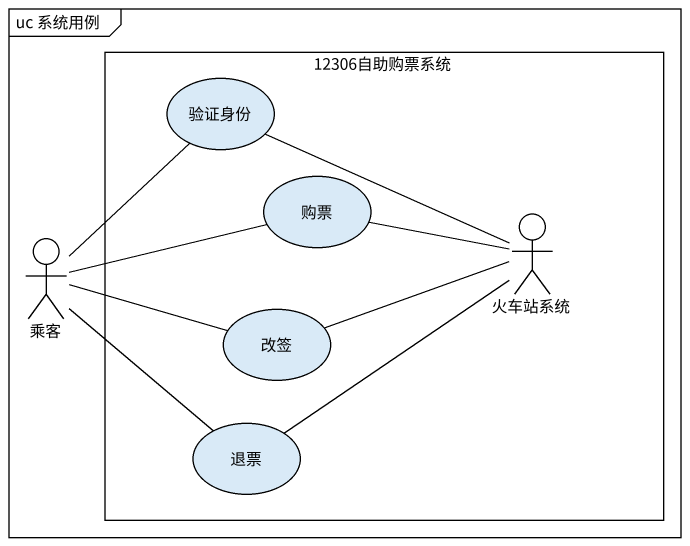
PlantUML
@startuml
mainframe uc 系统用例
rectangle "12306自助购票系统" as r12306自助购票系统 {
  usecase 验证身份
  usecase 购票
  actor 火车站系统
  usecase 改签
  usecase 退票
}
actor 乘客
验证身份 -right- 火车站系统
购票 -right- 火车站系统
乘客 -up- 验证身份
乘客 -right- 购票
乘客 -right- 改签
乘客 -- 退票
改签 -right- 火车站系统
退票 -up- 火车站系统
@enduml
